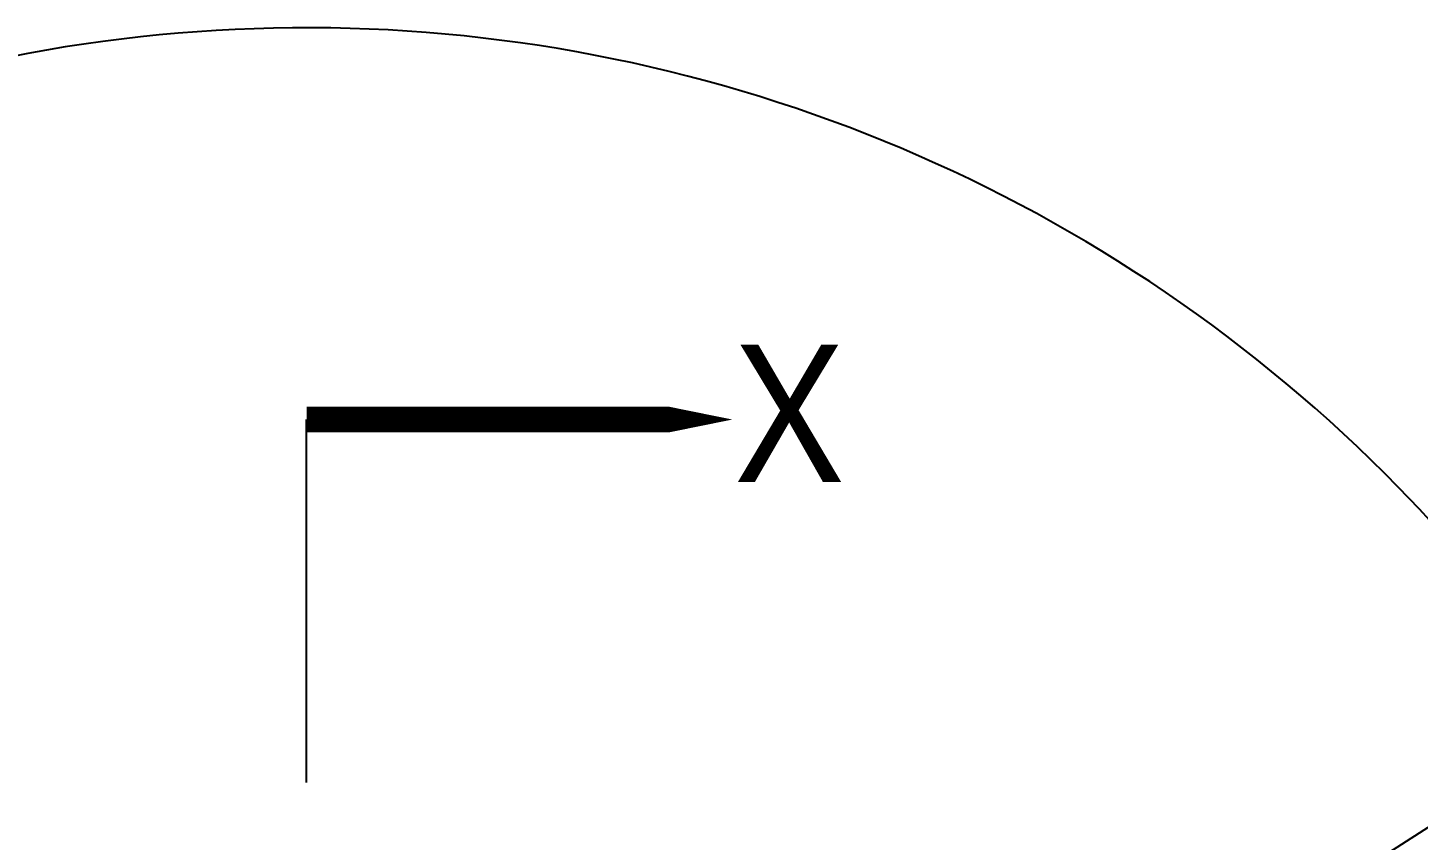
# Model space of a CAD drawing. Header units: millimetres. Extents: x 7426 to 8737, y 124 to 421.
# Drawn here: x 8483.8 to 8537.8, y 237.9 to 269.5 of the extents above; entities that cross this region are included whole.
import ezdxf
from ezdxf import colors
from ezdxf.entities.mleader import LeaderData, LeaderLine
from ezdxf.math import Vec2, Vec3

# ---------------------------------------------------------------- set-up
doc = ezdxf.new("R2010")
doc.units = ezdxf.units.MM
doc.linetypes.add('CENTER', pattern=[0.6, 0.375, -0.075, 0.075, -0.075])
for name, color, linetype in [('中心线', 7, 'Continuous'), ('外形图', 7, 'Continuous'), ('多重引线', 7, 'Continuous'), ('尺寸标注', 7, 'Continuous')]:
    doc.layers.add(name, color=color, linetype=linetype)
doc.styles.get("Standard").update_dxf_attribs({"font": 'msyh.ttc'})
doc.styles.add('微软雅黑', font='msyh.ttc')

msp = doc.modelspace()

# ---------------------------------------------------------------- linework, layer by layer
at = {"layer": '中心线', "linetype": 'CENTER', "ltscale": 50}
msp.add_line((8494.6243, 210.1207), (8494.6243, 254.2299), dxfattribs=at)
at = {"layer": '外形图', "color": 0, "lineweight": 9}
msp.add_lwpolyline([(8494.6243, 254.2299, 1, 1, 0), (8506.2308, 254.2299, 2, 0, 0), (8511.1695, 254.2299, 0, 0, 0)], format="xyseb", dxfattribs=at)
at = {"layer": '外形图'}
msp.add_arc((8494.6243, 210.1207), 59.3333, 190, 44.357129, dxfattribs=at)
at = {"layer": '尺寸标注'}
msp.add_arc((8494.6243, 210.1207), 59.3333, 44.357129, 135.257834, dxfattribs=at)

# ---------------------------------------------------------------- texts
at = {"layer": '外形图', "color": 0, "lineweight": 9, "insert": (8515.4257, 257.1336), "char_height": 5.3333, "attachment_point": 3}
msp.add_mtext_dynamic_manual_height_columns('X', width=7.76337, gutter_width=17.5, heights=[0], dxfattribs=at)

# ---------------------------------------------------------------- leaders
at = {"layer": '多重引线'}
ml = msp.add_multileader_mtext('Standard', dxfattribs=at)
ml.set_content('R294', style='微软雅黑')
ml.set_leader_properties()
ml.build(insert=Vec2(0, 0))
ml.multileader.update_dxf_attribs({"text_left_attachment_type": 5, "text_right_attachment_type": 5, "dogleg_length": 0.5, "arrow_head_size": 1.7})
ctx = ml.context
ctx.base_point, ctx.char_height, ctx.arrow_head_size, ctx.landing_gap_size, ctx.plane_origin = Vec3(8572.704, 260.4725), 2.1, 1.7, 0.02, Vec3(8629.3118, 289.1208)
ctx.left_attachment, ctx.right_attachment = 5, 5
notes = []
notes.append((ctx, [(0, (1, 1, 0), (8572.704, 260.4725), (1, 0), 0, [(0, [(8502.6898, 215.6438)], 0, [])])]))
ctx.mtext.insert, ctx.mtext.flow_direction = Vec3(8572.724, 262.643), 5
for ctx, leaders in notes:
    for number, flags, end, landing, length, lines in leaders:
        leader = LeaderData()
        leader.index, (leader.has_last_leader_line, leader.has_dogleg_vector, leader.attachment_direction) = number, flags
        leader.last_leader_point, leader.dogleg_vector, leader.dogleg_length = Vec3(end), Vec3(landing), length
        for number, points, colour, breaks in lines:
            line = LeaderLine()
            line.index, line.vertices, line.color, line.breaks = number, Vec3.list(points), colors.encode_raw_color(colour), breaks
            leader.lines.append(line)
        ctx.leaders.append(leader)

doc.saveas('drawing.dxf')
